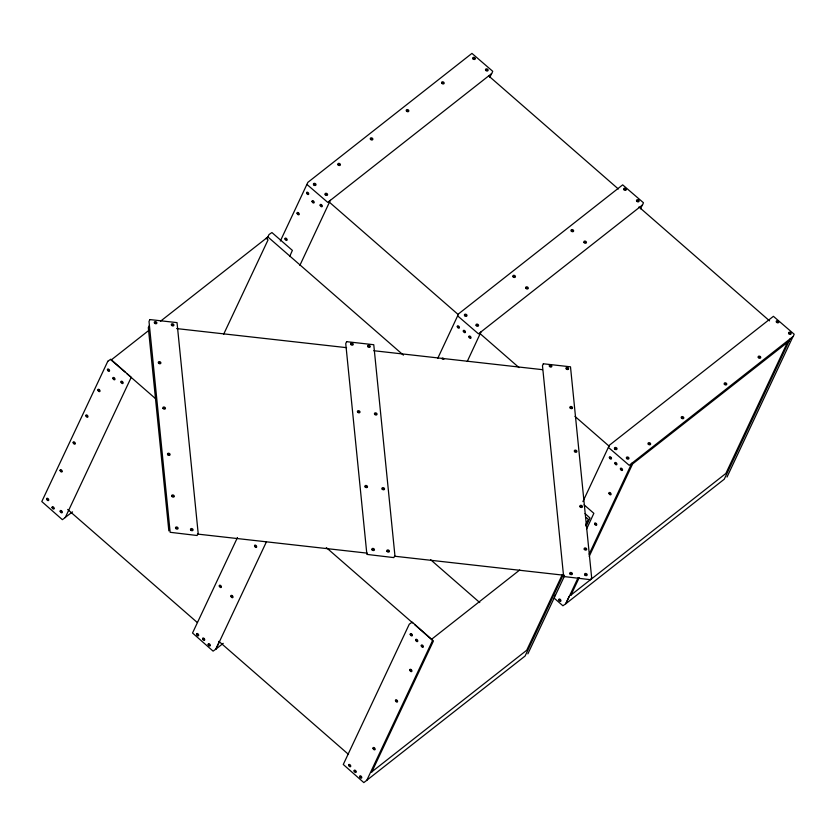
<?xml version="1.0" encoding="UTF-8"?>
<svg xmlns="http://www.w3.org/2000/svg" width="836" height="836" viewBox="0 0 836 836"><rect width="100%" height="100%" fill="white"/><g stroke="black" fill="none" stroke-linecap="round" stroke-linejoin="round"><path stroke-width="1.25" d="M267.321 238.114L268.983 234.582L271.919 232.544L292.381 250.392L289.632 256.537M223.609 334.337L268.032 239.953L266.266 238.27L160.491 321.233M280.332 241.04L307.857 182.363L471.943 53.389L492.707 71.279L491.84 73.411L327.764 202.385L307 184.505M299.884 265.357L330.366 200.274M237.466 537.527L192.531 633.009L213.096 651.129L215.96 649.07L266.433 541.801M215.876 648.955L219.251 641.787M489.896 77.361L491.537 73.578M437.73 358.362L458.588 313.834L622.674 184.861L643.438 202.74L642.581 204.883L478.495 333.857L457.731 315.966M467.251 361.455L481.097 331.735M366.69 780.542L432.703 640.261L412.211 622.162L409.274 624.199L343.272 764.48L363.838 782.6L525.092 656.03L563.339 574.645M371.748 772.077L433.372 641.118L414.708 624.68M640.627 208.833L642.267 205.05M582.911 501.61L609.329 445.295L773.404 316.321L794.179 334.212L793.312 336.344L629.226 465.318L608.462 447.438M562.231 574.76L526.701 650.272L371.738 771.91M585.555 525.217L588.325 519.313L586.37 517.609M586.099 526.272L589.986 518.017L585.054 513.565M527.871 653.846L564.478 576.046M586.663 528.895L593.853 513.325L584.103 504.829M578.052 577.791L565.847 603.728L562.91 605.766L554.143 598.116M589.14 554.216L631.828 463.207M565.763 603.613L569.138 596.434M570.904 595.263L579.233 577.561M589.223 556.327L632.518 464.137M565.982 603.623L724.248 479.216L789.121 341.036M727.017 477.042L793.009 336.511M149.372 325.517L148.317 327.597L168.841 530.86M111.292 359.908L149.216 330.095M266.245 238.103L267.917 236.964L403.412 355.143M72.513 511.883L65.135 517.484M216.096 648.966L223.243 643.344M431.595 639.268L519.741 569.974M111.115 360.044L125.055 372.062M176.615 328.579L346.564 347.661M373.807 350.723L542.459 369.669M197.39 534.068L367.338 553.16M394.582 556.222L564.53 575.304M630.961 465.224L789.236 340.983L790.156 338.841M570.883 595.107L725.857 473.469L787.47 342.342M488.726 75.94L618.327 188.978M638.955 206.962L769.538 320.857M328.548 201.466L458.149 314.503M479.749 333.345L519.031 367.6M574.99 416.412L609.36 446.382M430.665 559.754L479.76 602.578M127.02 373.776L155.496 398.605M326.333 547.611L412.744 622.966M67.664 509.458L197.275 622.496M218.875 641.337L348.476 754.375M443.613 359.114L442.725 359.072M442.098 358.947A1.348 0.826 51.8 0 1 443.968 359.031M555.344 594.845A1.348 0.826 51.8 0 1 554.728 595.681M154.942 322.55L156.154 322.957L154.942 322.55M158.955 362.563L160.178 362.96L158.955 362.563M163.501 407.958L164.723 408.355L163.501 407.958M171.965 324.734L173.188 325.131L171.965 324.734M168.141 454.167L169.363 454.575L168.141 454.167M172.331 495.894L173.554 496.291L172.331 495.894M176.156 527.924L177.378 528.331L176.156 527.924M191.13 529.481L192.353 529.888L191.13 529.481M314.064 184.286L315.287 184.683L314.064 184.286M325.643 194.224L326.866 194.621L325.643 194.224M338.455 164.316L339.677 164.713L338.455 164.316M351.277 343.962L352.499 344.369L351.277 343.962M370.933 138.786L372.104 139.309L370.975 138.671M358.059 411.625L359.281 412.033L358.059 411.625M368.3 346.146L369.522 346.543L368.3 346.146M365.562 486.406L366.785 486.803L365.562 486.406M375.092 413.81L376.315 414.207L375.092 413.81M372.501 549.336L373.671 549.858L372.542 549.221M382.595 488.579L383.818 488.987L382.595 488.579M406.892 110.519L408.114 110.916L406.892 110.519M387.465 550.893L388.688 551.3L387.465 550.893M442.223 82.743L443.446 83.151L442.223 82.743M473.354 58.28L474.576 58.677L473.354 58.28M465.046 315.13L466.269 315.527L465.046 315.13M486.176 69.806L487.388 70.203L486.176 69.806M476.625 325.068L477.847 325.465L476.625 325.068M513.492 276.256L514.715 276.653L513.492 276.256M526.314 287.783L527.537 288.18L526.314 287.783M549.9 365.854L551.123 366.262L549.9 365.854M571.688 230.517L572.911 230.914L571.688 230.517M566.651 368.331L567.874 368.728L566.651 368.331M570.58 407.435L571.803 407.832L570.58 407.435M584.5 242.043L585.722 242.44L584.5 242.043M574.959 451.074L576.182 451.471L574.959 451.074M570.413 573.423L571.636 573.82L570.413 573.423M580.497 506.271L581.72 506.668L580.497 506.271M584.772 548.897L585.994 549.294L584.772 548.897M585.231 574.416L586.454 574.823L585.231 574.416M624.346 189.124L625.568 189.521L624.346 189.124M615.087 448.409L616.31 448.807L615.087 448.409M637.157 200.65L638.38 201.048L637.157 200.65M627.021 457.94L628.244 458.337L627.021 457.94M648.694 443.602L649.917 444L648.694 443.602M681.862 417.53L683.085 417.927L681.862 417.53M724.822 383.755L726.045 384.163L724.822 383.755M758.785 357.066L760.008 357.463L758.785 357.066M776.884 321.62L778.107 322.017L776.884 321.62M789.215 333.146L790.438 333.543L789.215 333.146M47.265 498.956L48.154 499.865L47.265 498.956M60.725 470.354L61.613 471.274L60.725 470.354M52.71 507.41L53.598 508.33L52.71 507.41M73.819 442.526L74.707 443.446L73.819 442.526M86.495 415.607L87.372 416.516L86.495 415.607M60.819 511.172L61.697 512.092L60.882 511.089M98.554 389.973L99.442 390.882L98.554 389.973M108.095 369.7L108.983 370.609L108.157 369.616M113.539 378.154L114.427 379.063L113.539 378.154M121.638 381.916L122.526 382.825L121.638 381.916M285.64 238.793L286.529 239.713L285.64 238.793M297.71 213.159L298.598 214.068L297.71 213.159M307.251 192.886L308.129 193.795L307.251 192.886M312.695 201.34L313.573 202.26L312.758 201.257M197.212 634.21L198.09 635.12L197.275 634.127M203.242 638.694L204.12 639.613L203.242 638.694M320.794 205.102L321.682 206.022L320.857 205.019M219.941 585.89L220.829 586.809L220.004 585.806M208.822 644.378L209.7 645.287L208.822 644.378M231.551 596.068L232.439 596.977L231.614 595.974M255.199 545.803L256.088 546.723L255.262 545.72M457.94 326.531L458.828 327.451L457.94 326.531M463.97 331.025L464.858 331.934L464.032 330.941M349.291 765.128L350.18 766.048L349.354 765.044M469.55 336.709L470.438 337.619L469.55 336.709M354.746 770.844L355.634 771.753L354.809 770.75M360.326 776.519L361.215 777.438L360.326 776.519M373.661 748.189L374.549 749.098L373.661 748.189M410.873 634.273L411.751 635.182L410.873 634.273M396.118 700.463L397.006 701.383L396.118 700.463M416.328 639.979L417.216 640.888L416.328 639.979M410.455 669.981L411.343 670.9L410.455 669.981M421.908 645.664L422.797 646.573L421.908 645.664M559.483 599.715L560.36 600.624L559.483 599.715M610.019 457.459L610.907 458.368L610.019 457.459M595.274 523.66L596.152 524.569L595.274 523.66M615.484 463.165L616.362 464.074L615.484 463.165M609.611 493.177L610.499 494.086L609.611 493.177M621.064 468.85L621.942 469.759L621.127 468.766M107.813 361.267L41.8 501.548L62.366 519.668L65.229 517.609L131.231 377.329L110.739 359.229L107.813 361.267M149.895 319.571L149.007 321.463L170.157 532.302L197.097 535.5L198.184 533.462L177.033 322.623L149.895 319.571M346.626 341.673L345.738 343.554L366.889 554.404L393.829 557.602L394.916 555.564L373.765 344.714L346.626 341.673M543.358 363.775L542.47 365.656L563.621 576.506L590.571 579.703L591.648 577.666L570.497 366.816L543.358 363.775M219.293 586.015A1.348 0.826 51.8 0 0 221.007 587.52A1.348 0.826 51.8 0 0 220.725 585.566A1.348 0.826 51.8 0 0 219.293 586.015M230.903 596.193A1.348 0.826 51.8 0 0 232.617 597.688A1.348 0.826 51.8 0 0 232.335 595.734A1.348 0.826 51.8 0 0 230.903 596.193M254.552 545.929A1.348 0.826 51.8 0 0 256.276 547.423A1.348 0.826 51.8 0 0 255.983 545.48A1.348 0.826 51.8 0 0 254.552 545.929M60.077 470.48A1.348 0.826 51.8 0 0 61.791 471.974A1.348 0.826 51.8 0 0 61.509 470.031A1.348 0.826 51.8 0 0 60.077 470.48M73.171 442.662A1.348 0.826 51.8 0 0 74.885 444.156A1.348 0.826 51.8 0 0 74.603 442.202A1.348 0.826 51.8 0 0 73.171 442.662M85.847 415.732A1.348 0.826 51.8 0 0 87.561 417.227A1.348 0.826 51.8 0 0 87.268 415.273A1.348 0.826 51.8 0 0 85.847 415.732M97.906 390.099A1.348 0.826 51.8 0 0 99.62 391.593A1.348 0.826 51.8 0 0 99.327 389.639A1.348 0.826 51.8 0 0 97.906 390.099M373.013 748.314A1.348 0.826 51.8 0 0 374.727 749.808A1.348 0.826 51.8 0 0 374.434 747.854A1.348 0.826 51.8 0 0 373.013 748.314M395.47 700.589A1.348 0.826 51.8 0 0 397.184 702.083A1.348 0.826 51.8 0 0 396.891 700.14A1.348 0.826 51.8 0 0 395.47 700.589M409.807 670.117A1.348 0.826 51.8 0 0 411.531 671.611A1.348 0.826 51.8 0 0 411.239 669.657A1.348 0.826 51.8 0 0 409.807 670.117M415.68 640.104A1.348 0.826 51.8 0 0 417.394 641.599A1.348 0.826 51.8 0 0 417.101 639.644A1.348 0.826 51.8 0 0 415.68 640.104M107.447 369.825A1.348 0.826 51.8 0 0 109.161 371.32A1.348 0.826 51.8 0 0 108.868 369.366A1.348 0.826 51.8 0 0 107.447 369.825M112.891 378.28A1.348 0.826 51.8 0 0 114.605 379.774A1.348 0.826 51.8 0 0 114.313 377.83A1.348 0.826 51.8 0 0 112.891 378.28M120.99 382.042A1.348 0.826 51.8 0 0 122.704 383.536A1.348 0.826 51.8 0 0 122.422 381.582A1.348 0.826 51.8 0 0 120.99 382.042M410.225 634.399A1.348 0.826 51.8 0 0 411.939 635.893A1.348 0.826 51.8 0 0 411.646 633.939A1.348 0.826 51.8 0 0 410.225 634.399M421.26 645.789A1.348 0.826 51.8 0 0 422.974 647.283A1.348 0.826 51.8 0 0 422.682 645.329A1.348 0.826 51.8 0 0 421.26 645.789M46.628 499.082A1.348 0.826 51.8 0 0 48.342 500.576A1.348 0.826 51.8 0 0 48.049 498.622A1.348 0.826 51.8 0 0 46.628 499.082M52.072 507.536A1.348 0.826 51.8 0 0 53.786 509.04A1.348 0.826 51.8 0 0 53.494 507.086A1.348 0.826 51.8 0 0 52.072 507.536M60.171 511.298A1.348 0.826 51.8 0 0 61.885 512.792A1.348 0.826 51.8 0 0 61.592 510.848A1.348 0.826 51.8 0 0 60.171 511.298M196.564 634.336A1.348 0.826 51.8 0 0 198.278 635.83A1.348 0.826 51.8 0 0 197.986 633.876A1.348 0.826 51.8 0 0 196.564 634.336M202.594 638.819A1.348 0.826 51.8 0 0 204.308 640.324A1.348 0.826 51.8 0 0 204.015 638.37A1.348 0.826 51.8 0 0 202.594 638.819M208.174 644.504A1.348 0.826 51.8 0 0 209.888 645.998A1.348 0.826 51.8 0 0 209.596 644.044A1.348 0.826 51.8 0 0 208.174 644.504M348.643 765.253A1.348 0.826 51.8 0 0 350.357 766.748A1.348 0.826 51.8 0 0 350.065 764.804A1.348 0.826 51.8 0 0 348.643 765.253M359.679 776.644A1.348 0.826 51.8 0 0 361.392 778.138A1.348 0.826 51.8 0 0 361.1 776.195A1.348 0.826 51.8 0 0 359.679 776.644M354.098 770.97A1.348 0.826 51.8 0 0 355.812 772.464A1.348 0.826 51.8 0 0 355.519 770.51A1.348 0.826 51.8 0 0 354.098 770.97M365.144 486.939A1.348 1.014 25.2 0 0 367.38 487.189A1.348 1.014 25.2 0 0 366.105 485.455A1.348 1.014 25.2 0 0 365.144 486.939M382.177 489.123A1.348 1.014 25.2 0 0 384.414 489.373A1.348 1.014 25.2 0 0 383.128 487.639A1.348 1.014 25.2 0 0 382.177 489.123M374.674 414.353A1.348 1.014 25.2 0 0 376.911 414.604A1.348 1.014 25.2 0 0 375.625 412.859A1.348 1.014 25.2 0 0 374.674 414.353M357.641 412.169A1.348 1.014 25.2 0 0 359.877 412.42A1.348 1.014 25.2 0 0 358.602 410.685A1.348 1.014 25.2 0 0 357.641 412.169M584.354 549.43A1.348 1.014 25.2 0 0 586.59 549.68A1.348 1.014 25.2 0 0 585.304 547.946A1.348 1.014 25.2 0 0 584.354 549.43M580.079 506.815A1.348 1.014 25.2 0 0 582.316 507.065A1.348 1.014 25.2 0 0 581.03 505.32A1.348 1.014 25.2 0 0 580.079 506.815M574.541 451.607A1.348 1.014 25.2 0 0 576.777 451.858A1.348 1.014 25.2 0 0 575.492 450.123A1.348 1.014 25.2 0 0 574.541 451.607M570.162 407.978A1.348 1.014 25.2 0 0 572.399 408.229A1.348 1.014 25.2 0 0 571.113 406.484A1.348 1.014 25.2 0 0 570.162 407.978M171.902 496.438A1.348 1.014 25.2 0 0 174.149 496.688A1.348 1.014 25.2 0 0 172.864 494.943A1.348 1.014 25.2 0 0 171.902 496.438M167.722 454.711A1.348 1.014 25.2 0 0 169.959 454.962A1.348 1.014 25.2 0 0 168.673 453.227A1.348 1.014 25.2 0 0 167.722 454.711M163.083 408.49A1.348 1.014 25.2 0 0 165.319 408.741A1.348 1.014 25.2 0 0 164.044 407.007A1.348 1.014 25.2 0 0 163.083 408.49M158.526 363.096A1.348 1.014 25.2 0 0 160.763 363.346A1.348 1.014 25.2 0 0 159.488 361.612A1.348 1.014 25.2 0 0 158.526 363.096M175.738 528.467A1.348 1.014 25.2 0 0 177.974 528.718A1.348 1.014 25.2 0 0 176.699 526.983A1.348 1.014 25.2 0 0 175.738 528.467M190.712 530.024A1.348 1.014 25.2 0 0 192.949 530.275A1.348 1.014 25.2 0 0 191.663 528.54A1.348 1.014 25.2 0 0 190.712 530.024M171.547 325.277A1.348 1.014 25.2 0 0 173.784 325.528A1.348 1.014 25.2 0 0 172.498 323.783A1.348 1.014 25.2 0 0 171.547 325.277M154.514 323.093A1.348 1.014 25.2 0 0 156.75 323.344A1.348 1.014 25.2 0 0 155.475 321.609A1.348 1.014 25.2 0 0 154.514 323.093M367.882 346.689A1.348 1.014 25.2 0 0 370.118 346.94A1.348 1.014 25.2 0 0 368.843 345.195A1.348 1.014 25.2 0 0 367.882 346.689M350.859 344.505A1.348 1.014 25.2 0 0 353.095 344.756A1.348 1.014 25.2 0 0 351.81 343.021A1.348 1.014 25.2 0 0 350.859 344.505M387.047 551.436A1.348 1.014 25.2 0 0 389.283 551.687A1.348 1.014 25.2 0 0 388.008 549.952A1.348 1.014 25.2 0 0 387.047 551.436M372.083 549.879A1.348 1.014 25.2 0 0 374.319 550.13A1.348 1.014 25.2 0 0 373.034 548.395A1.348 1.014 25.2 0 0 372.083 549.879M549.482 366.398A1.348 1.014 25.2 0 0 551.718 366.649A1.348 1.014 25.2 0 0 550.433 364.914A1.348 1.014 25.2 0 0 549.482 366.398M566.233 368.864A1.348 1.014 25.2 0 0 568.47 369.115A1.348 1.014 25.2 0 0 567.195 367.38A1.348 1.014 25.2 0 0 566.233 368.864M569.995 573.966A1.348 1.014 25.2 0 0 572.232 574.217A1.348 1.014 25.2 0 0 570.957 572.472A1.348 1.014 25.2 0 0 569.995 573.966M584.813 574.959A1.348 1.014 25.2 0 0 587.05 575.21A1.348 1.014 25.2 0 0 585.764 573.475A1.348 1.014 25.2 0 0 584.813 574.959M284.992 238.929A1.348 0.826 51.8 0 0 286.706 240.423A1.348 0.826 51.8 0 0 286.424 238.469A1.348 0.826 51.8 0 0 284.992 238.929M297.062 213.284A1.348 0.826 51.8 0 0 298.776 214.779A1.348 0.826 51.8 0 0 298.483 212.825A1.348 0.826 51.8 0 0 297.062 213.284M594.626 523.785A1.348 0.826 51.8 0 0 596.34 525.28A1.348 0.826 51.8 0 0 596.047 523.326A1.348 0.826 51.8 0 0 594.626 523.785M608.963 493.303A1.348 0.826 51.8 0 0 610.677 494.797A1.348 0.826 51.8 0 0 610.385 492.843A1.348 0.826 51.8 0 0 608.963 493.303M457.292 326.657A1.348 0.826 51.8 0 0 459.006 328.161A1.348 0.826 51.8 0 0 458.724 326.207A1.348 0.826 51.8 0 0 457.292 326.657M463.322 331.15A1.348 0.826 51.8 0 0 465.035 332.644A1.348 0.826 51.8 0 0 464.743 330.69A1.348 0.826 51.8 0 0 463.322 331.15M468.902 336.835A1.348 0.826 51.8 0 0 470.616 338.329A1.348 0.826 51.8 0 0 470.323 336.375A1.348 0.826 51.8 0 0 468.902 336.835M614.836 463.29A1.348 0.826 51.8 0 0 616.55 464.785A1.348 0.826 51.8 0 0 616.257 462.841A1.348 0.826 51.8 0 0 614.836 463.29M306.603 193.011A1.348 0.826 51.8 0 0 308.317 194.506A1.348 0.826 51.8 0 0 308.024 192.552A1.348 0.826 51.8 0 0 306.603 193.011M312.047 201.476A1.348 0.826 51.8 0 0 313.761 202.97A1.348 0.826 51.8 0 0 313.469 201.016A1.348 0.826 51.8 0 0 312.047 201.476M320.146 205.238A1.348 0.826 51.8 0 0 321.86 206.732A1.348 0.826 51.8 0 0 321.567 204.778A1.348 0.826 51.8 0 0 320.146 205.238M609.381 457.585A1.348 0.826 51.8 0 0 611.095 459.079A1.348 0.826 51.8 0 0 610.803 457.125A1.348 0.826 51.8 0 0 609.381 457.585M620.417 468.975A1.348 0.826 51.8 0 0 622.13 470.469A1.348 0.826 51.8 0 0 621.838 468.515A1.348 0.826 51.8 0 0 620.417 468.975M558.835 599.84A1.348 0.826 51.8 0 0 560.548 601.335A1.348 0.826 51.8 0 0 560.256 599.381A1.348 0.826 51.8 0 0 558.835 599.84M513.074 276.8A1.348 1.014 25.2 0 0 515.31 277.05A1.348 1.014 25.2 0 0 514.035 275.305A1.348 1.014 25.2 0 0 513.074 276.8M525.886 288.326A1.348 1.014 25.2 0 0 528.133 288.577A1.348 1.014 25.2 0 0 526.847 286.832A1.348 1.014 25.2 0 0 525.886 288.326M584.082 242.586A1.348 1.014 25.2 0 0 586.318 242.837A1.348 1.014 25.2 0 0 585.043 241.092A1.348 1.014 25.2 0 0 584.082 242.586M571.27 231.06A1.348 1.014 25.2 0 0 573.506 231.311A1.348 1.014 25.2 0 0 572.221 229.566A1.348 1.014 25.2 0 0 571.27 231.06M648.276 444.135A1.348 1.014 25.2 0 0 650.512 444.386A1.348 1.014 25.2 0 0 649.238 442.652A1.348 1.014 25.2 0 0 648.276 444.135M681.444 418.063A1.348 1.014 25.2 0 0 683.681 418.313A1.348 1.014 25.2 0 0 682.406 416.579A1.348 1.014 25.2 0 0 681.444 418.063M724.404 384.299A1.348 1.014 25.2 0 0 726.641 384.55A1.348 1.014 25.2 0 0 725.366 382.815A1.348 1.014 25.2 0 0 724.404 384.299M758.367 357.609A1.348 1.014 25.2 0 0 760.603 357.86A1.348 1.014 25.2 0 0 759.318 356.115A1.348 1.014 25.2 0 0 758.367 357.609M338.037 164.849A1.348 1.014 25.2 0 0 340.273 165.1A1.348 1.014 25.2 0 0 338.998 163.365A1.348 1.014 25.2 0 0 338.037 164.849M370.505 139.33A1.348 1.014 25.2 0 0 372.741 139.581A1.348 1.014 25.2 0 0 371.466 137.846A1.348 1.014 25.2 0 0 370.505 139.33M406.474 111.063A1.348 1.014 25.2 0 0 408.71 111.313A1.348 1.014 25.2 0 0 407.435 109.568A1.348 1.014 25.2 0 0 406.474 111.063M441.805 83.287A1.348 1.014 25.2 0 0 444.041 83.537A1.348 1.014 25.2 0 0 442.756 81.803A1.348 1.014 25.2 0 0 441.805 83.287M313.636 184.819A1.348 1.014 25.2 0 0 315.883 185.08A1.348 1.014 25.2 0 0 314.597 183.335A1.348 1.014 25.2 0 0 313.636 184.819M325.225 194.757A1.348 1.014 25.2 0 0 327.461 195.007A1.348 1.014 25.2 0 0 326.176 193.273A1.348 1.014 25.2 0 0 325.225 194.757M485.747 70.349A1.348 1.014 25.2 0 0 487.984 70.6A1.348 1.014 25.2 0 0 486.709 68.855A1.348 1.014 25.2 0 0 485.747 70.349M472.936 58.823A1.348 1.014 25.2 0 0 475.172 59.074A1.348 1.014 25.2 0 0 473.887 57.329A1.348 1.014 25.2 0 0 472.936 58.823M636.739 201.194A1.348 1.014 25.2 0 0 638.976 201.445A1.348 1.014 25.2 0 0 637.701 199.699A1.348 1.014 25.2 0 0 636.739 201.194M623.928 189.667A1.348 1.014 25.2 0 0 626.164 189.918A1.348 1.014 25.2 0 0 624.879 188.173A1.348 1.014 25.2 0 0 623.928 189.667M476.206 325.612A1.348 1.014 25.2 0 0 478.443 325.862A1.348 1.014 25.2 0 0 477.168 324.117A1.348 1.014 25.2 0 0 476.206 325.612M464.628 315.674A1.348 1.014 25.2 0 0 466.864 315.924A1.348 1.014 25.2 0 0 465.589 314.179A1.348 1.014 25.2 0 0 464.628 315.674M776.466 322.163A1.348 1.014 25.2 0 0 778.703 322.414A1.348 1.014 25.2 0 0 777.428 320.669A1.348 1.014 25.2 0 0 776.466 322.163M788.797 333.689A1.348 1.014 25.2 0 0 791.034 333.94A1.348 1.014 25.2 0 0 789.759 332.195A1.348 1.014 25.2 0 0 788.797 333.689M614.669 448.953A1.348 1.014 25.2 0 0 616.905 449.204A1.348 1.014 25.2 0 0 615.63 447.459A1.348 1.014 25.2 0 0 614.669 448.953M626.592 458.483A1.348 1.014 25.2 0 0 628.839 458.734A1.348 1.014 25.2 0 0 627.554 456.989A1.348 1.014 25.2 0 0 626.592 458.483"/></g></svg>
